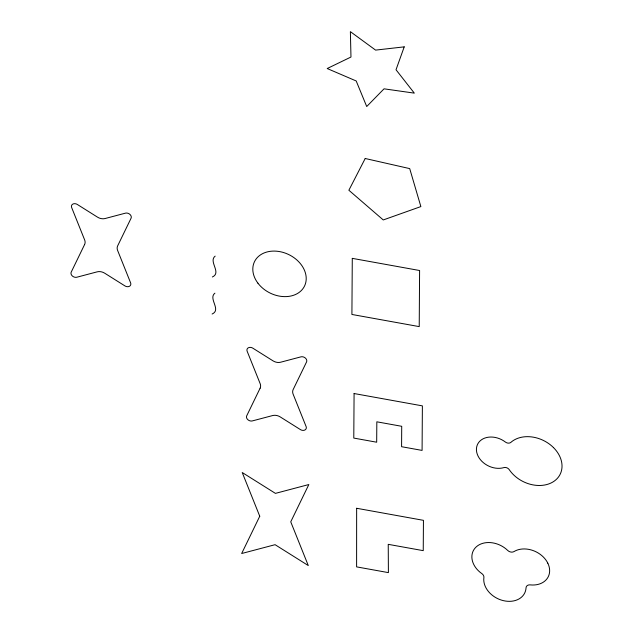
<?xml version="1.0" encoding="UTF-8"?>
<svg xmlns="http://www.w3.org/2000/svg" width="633" height="633" viewBox="0 0 633 633"><rect width="100%" height="100%" fill="white"/><g stroke="black" fill="none" stroke-linecap="round" stroke-linejoin="round"><path stroke-width="0.95" d="M215.165 256.128C208.194 261.461 221.946 272.696 212.371 276.969M214.911 293.182C207.941 298.523 221.692 309.759 212.118 314.023M356.648 508.275L356.608 566.875L388.401 572.62L388.235 544.34L423.24 550.655L423.445 520.334L356.648 508.275M352.288 258.359L351.908 314.459L419.22 326.612L419.6 270.513L352.288 258.359M354.084 393.536L353.784 438.076L376.682 442.214L376.825 421.807L401.718 426.302L401.583 446.708L422.084 450.411L422.385 405.872L354.084 393.536M404.218 46.858L396.021 69.757L414.314 93.13L384.041 88.826L366.713 106.526L356.197 80.969L327.198 68.53L350.975 57.033L350.373 31.65L375.591 50.11L404.218 46.858M84.608 244.512L71.228 272.095A4.186 3.212 26.1 0 0 72.336 275.972A4.186 3.212 26.1 0 0 76.862 277.214L97.158 271.85A8.371 6.433 26.1 0 1 104.738 273.219L124.907 285.894A4.186 3.212 26.1 0 0 129.441 286.282A4.186 3.212 26.1 0 0 130.596 282.809L117.627 250.47A8.371 6.433 26.1 0 1 117.659 245.865L131.039 218.282A4.186 3.212 26.1 0 0 129.923 214.405A4.186 3.212 26.1 0 0 125.405 213.163L105.11 218.527A8.371 6.433 26.1 0 1 97.529 217.159L77.361 204.483A4.186 3.212 26.1 0 0 72.827 204.095A4.186 3.212 26.1 0 0 71.671 207.569L84.64 239.907A8.371 6.433 26.1 0 1 84.608 244.512M260.108 388.211L246.728 415.794A4.186 3.212 26.1 0 0 247.835 419.671A4.186 3.212 26.1 0 0 252.361 420.913L272.657 415.549A8.371 6.433 26.1 0 1 280.229 416.918L300.406 429.593A4.186 3.212 26.1 0 0 304.932 429.981A4.186 3.212 26.1 0 0 306.095 426.507L293.126 394.169A8.371 6.433 26.1 0 1 293.158 389.564L306.538 361.989A4.186 3.212 26.1 0 0 305.423 358.104A4.186 3.212 26.1 0 0 300.897 356.862L280.601 362.226A8.371 6.433 26.1 0 1 273.029 360.857L252.86 348.19A4.186 3.212 26.1 0 0 248.326 347.794A4.186 3.212 26.1 0 0 247.163 351.268L260.139 383.606A8.371 6.433 26.1 0 1 260.108 388.211M259.752 516.235L241.664 553.519L275.078 544.689L308.287 565.554L290.745 521.829L308.833 484.538L275.426 493.376L242.217 472.511L259.752 516.235M365.209 158.503L348.87 190.24L383.266 219.952L420.866 206.58L409.709 168.607L365.209 158.503M257.916 283.165A27.828 21.38 26.1 0 0 303.911 287.2A27.828 21.38 26.1 0 0 276.708 251.206A27.828 21.38 26.1 0 0 257.916 283.165M553.503 447.602A29.838 22.923 26.1 0 0 510.886 442.356A4.186 3.212 26.1 0 1 505.411 442.056A19.14 14.701 26.1 0 0 481.507 439.769A19.14 14.701 26.1 0 0 480.312 459.574A19.14 14.701 26.1 0 0 503.876 467.605A4.186 3.212 26.1 0 1 509.249 469.662A29.838 22.923 26.1 0 0 551.39 482.821A29.838 22.923 26.1 0 0 553.503 447.602M547.822 563.204A22.044 16.941 26.1 0 0 514.004 551.572A4.771 3.663 26.1 0 1 507.69 550.433A22.044 16.941 26.1 0 0 476.356 546.777A22.044 16.941 26.1 0 0 481.776 573.553A4.771 3.663 26.1 0 1 483.889 577.597A22.044 16.941 26.1 0 0 503.243 600.614A22.044 16.941 26.1 0 0 526.047 587.788A4.771 3.663 26.1 0 1 530.24 584.884A22.044 16.941 26.1 0 0 547.822 563.204"/></g></svg>
